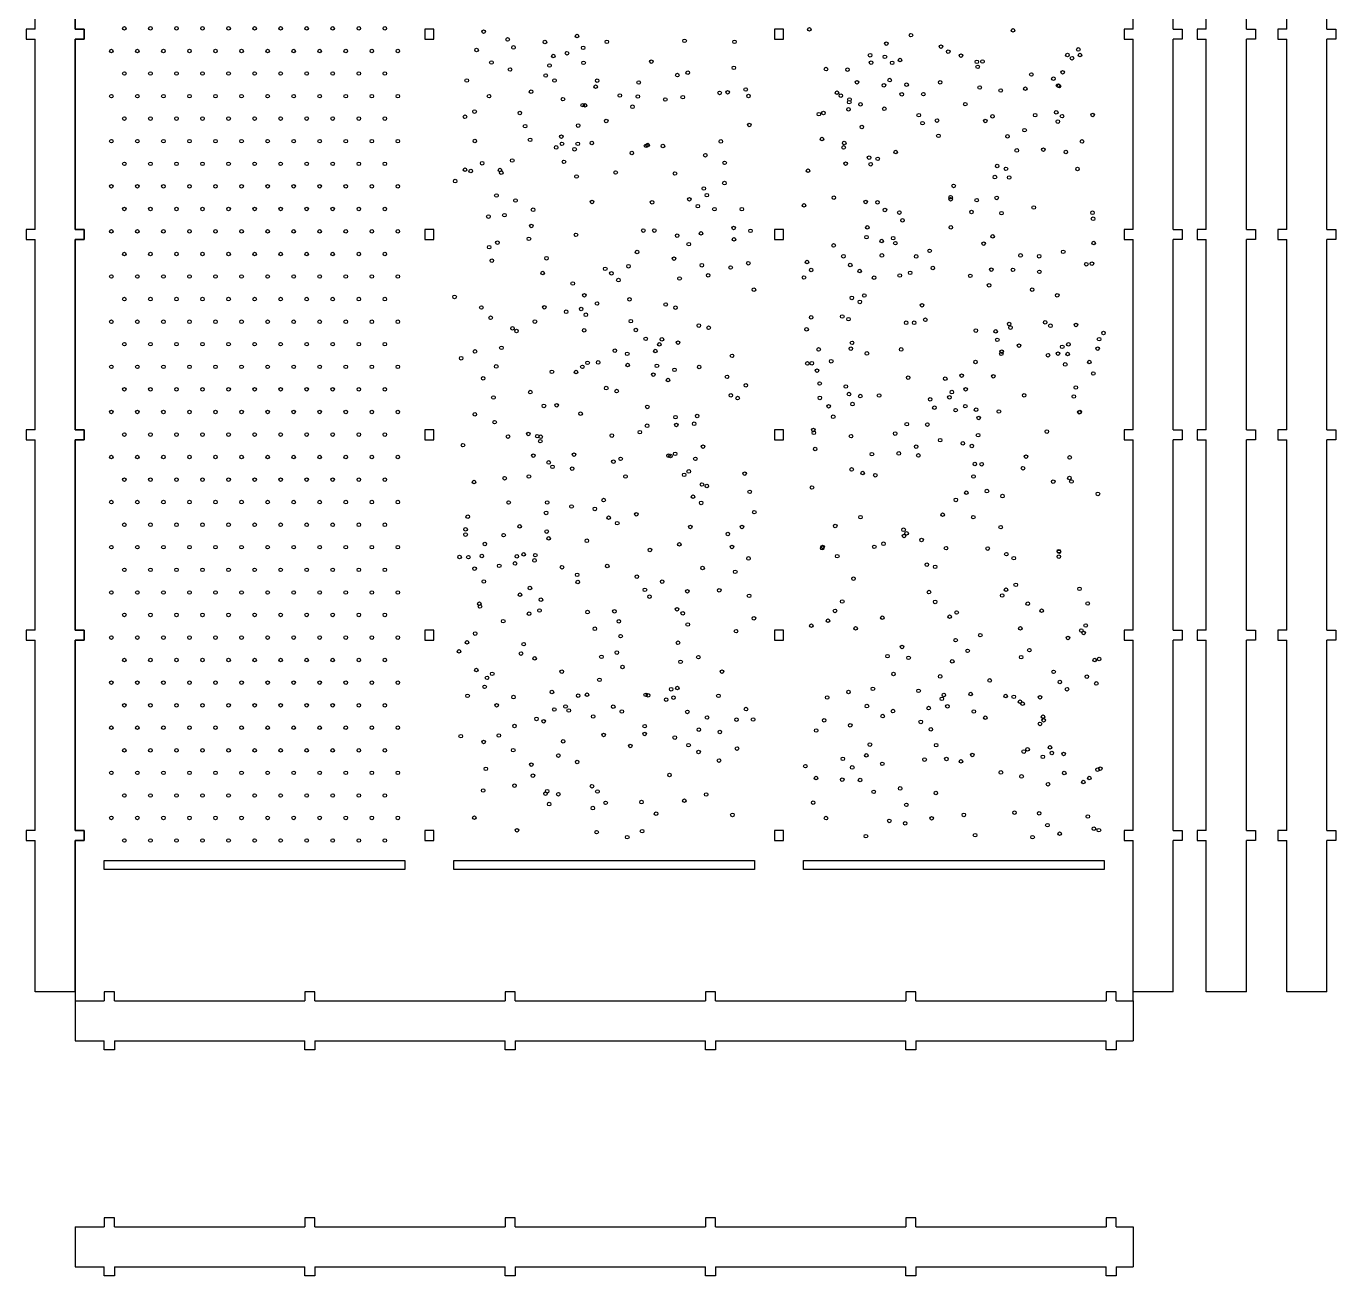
# Model space of a CAD drawing. Header units: millimetres. Extents: x -24 to 629, y -137 to 1068.
# Drawn here: x -24 to 629, y -137 to 486 of the extents above; entities that cross this region are included whole.
import ezdxf

# ---------------------------------------------------------------- set-up
doc = ezdxf.new("R2010")
doc.units = ezdxf.units.MM

msp = doc.modelspace()

# ---------------------------------------------------------------- linework, layer by layer
for p, q in [((0, 4.5), (-20, 4.5)), ((0, 0), (0, -20)), ((548, 4.5), (528, 4.5)), ((528, 0), (528, -20)), ((584.49, 4.5), (564.49, 4.5)), ((624.64, 4.5), (604.64, 4.5)), ((0, -112.71), (0, -132.71)), ((528, -112.71), (528, -132.71))]:
    msp.add_line(p, q)
for points in [[(-20, 485), (-20, 580)], [(0, 580), (0, 485)], [(0, 485), (0, 580)], [(528, 485), (528, 580)], [(528, 485), (528, 580)], [(548, 485), (548, 580)], [(564.49, 485), (564.49, 580)], [(584.49, 485), (584.49, 580)], [(604.64, 485), (604.64, 580)], [(624.64, 485), (624.64, 580)], [(-20, 485), (-24.5, 485), (-24.5, 480)], [(0, 480), (4.5, 480), (4.5, 485), (0, 485)], [(0, 485), (4.5, 485), (4.5, 480)], [(528, 485), (523.5, 485), (523.5, 480)], [(528, 485), (523.5, 485), (523.5, 480)], [(548, 485), (552.5, 485), (552.5, 480)], [(564.49, 485), (559.99, 485), (559.99, 480)], [(584.49, 485), (588.99, 485), (588.99, 480)], [(604.64, 485), (600.14, 485), (600.14, 480)], [(624.64, 485), (629.14, 485), (629.14, 480)], [(-24.5, 480), (-20, 480)], [(-20, 385), (-20, 480)], [(0, 480), (0, 385)], [(0, 385), (0, 480)], [(4.5, 480), (0, 480)], [(523.5, 480), (528, 480)], [(523.5, 480), (528, 480)], [(528, 385), (528, 480)], [(528, 385), (528, 480)], [(548, 385), (548, 480)], [(552.5, 480), (548, 480)], [(559.99, 480), (564.49, 480)], [(564.49, 385), (564.49, 480)], [(584.49, 385), (584.49, 480)], [(588.99, 480), (584.49, 480)], [(600.14, 480), (604.64, 480)], [(604.64, 385), (604.64, 480)], [(624.64, 385), (624.64, 480)], [(629.14, 480), (624.64, 480)], [(-20, 384.99), (-20, 385), (-24.5, 385), (-24.5, 380)], [(-24.5, 380), (-20, 380)], [(-20, 285), (-20, 380)], [(0, 380), (4.5, 380), (4.5, 385), (0, 385)], [(0, 384.99), (0, 385), (4.5, 385), (4.5, 380)], [(0, 380), (0, 285)], [(0, 285), (0, 380)], [(4.5, 380), (0, 380)], [(528, 384.99), (528, 385), (523.5, 385), (523.5, 380)], [(528, 384.99), (528, 385), (523.5, 385), (523.5, 380)], [(523.5, 380), (528, 380)], [(523.5, 380), (528, 380)], [(528, 285), (528, 380)], [(528, 285), (528, 380)], [(548, 384.99), (548, 385), (552.5, 385), (552.5, 380)], [(548, 285), (548, 380)], [(552.5, 380), (548, 380)], [(564.49, 384.99), (564.49, 385), (559.99, 385), (559.99, 380)], [(559.99, 380), (564.49, 380)], [(564.49, 285), (564.49, 380)], [(584.49, 384.99), (584.49, 385), (588.99, 385), (588.99, 380)], [(584.49, 285), (584.49, 380)], [(588.99, 380), (584.49, 380)], [(604.64, 384.99), (604.64, 385), (600.14, 385), (600.14, 380)], [(600.14, 380), (604.64, 380)], [(604.64, 285), (604.64, 380)], [(624.64, 384.99), (624.64, 385), (629.14, 385), (629.14, 380)], [(624.64, 285), (624.64, 380)], [(629.14, 380), (624.64, 380)], [(-20, 284.97), (-20, 285), (-24.5, 285), (-24.5, 280)], [(0, 280), (4.5, 280), (4.5, 285), (0, 285)], [(0, 284.97), (0, 285), (4.5, 285), (4.5, 280)], [(528, 284.97), (528, 285), (523.5, 285), (523.5, 280)], [(528, 284.97), (528, 285), (523.5, 285), (523.5, 280)], [(548, 284.97), (548, 285), (552.5, 285), (552.5, 280)], [(564.49, 284.97), (564.49, 285), (559.99, 285), (559.99, 280)], [(584.49, 284.97), (584.49, 285), (588.99, 285), (588.99, 280)], [(604.64, 284.97), (604.64, 285), (600.14, 285), (600.14, 280)], [(624.64, 284.97), (624.64, 285), (629.14, 285), (629.14, 280)], [(-24.5, 280), (-20, 280)], [(-20, 185), (-20, 280)], [(0, 280), (0, 185)], [(0, 185), (0, 280)], [(4.5, 280), (0, 280)], [(523.5, 280), (528, 280)], [(523.5, 280), (528, 280)], [(528, 185), (528, 280)], [(528, 185), (528, 280)], [(548, 185), (548, 280)], [(552.5, 280), (548, 280)], [(559.99, 280), (564.49, 280)], [(564.49, 185), (564.49, 280)], [(584.49, 185), (584.49, 280)], [(588.99, 280), (584.49, 280)], [(600.14, 280), (604.64, 280)], [(604.64, 185), (604.64, 280)], [(624.64, 185), (624.64, 280)], [(629.14, 280), (624.64, 280)], [(-20, 185), (-24.5, 185), (-24.5, 180)], [(0, 185), (4.5, 185), (4.5, 180)], [(0.03, 180), (4.5, 180), (4.5, 185), (0.03, 185)], [(528, 185), (523.5, 185), (523.5, 180)], [(528, 185), (523.5, 185), (523.5, 180)], [(548, 185), (552.5, 185), (552.5, 180)], [(564.49, 185), (559.99, 185), (559.99, 180)], [(584.49, 185), (588.99, 185), (588.99, 180)], [(604.64, 185), (600.14, 185), (600.14, 180)], [(624.64, 185), (629.14, 185), (629.14, 180)], [(-24.5, 180), (-20, 180), (-20, 180.06)], [(-20, 85), (-20, 180)], [(4.5, 180), (0, 180), (0, 180.06)], [(0, 180), (0.03, 180)], [(0, 180), (0, 85)], [(0, 85), (0, 180)], [(523.5, 180), (528, 180), (528, 180.06)], [(523.5, 180), (528, 180), (528, 180.06)], [(528, 85), (528, 180)], [(528, 85), (528, 180)], [(552.5, 180), (548, 180), (548, 180.06)], [(548, 85), (548, 180)], [(559.99, 180), (564.49, 180), (564.49, 180.06)], [(564.49, 85), (564.49, 180)], [(588.99, 180), (584.49, 180), (584.49, 180.06)], [(584.49, 85), (584.49, 180)], [(600.14, 180), (604.64, 180), (604.64, 180.06)], [(604.64, 85), (604.64, 180)], [(629.14, 180), (624.64, 180), (624.64, 180.06)], [(624.64, 85), (624.64, 180)], [(-20, 85), (-24.5, 85), (-24.5, 80)], [(0, 80), (4.5, 80), (4.5, 85), (0, 85)], [(0, 85), (4.5, 85), (4.5, 80)], [(528, 85), (523.5, 85), (523.5, 80)], [(528, 85), (523.5, 85), (523.5, 80)], [(548, 85), (552.5, 85), (552.5, 80)], [(564.49, 85), (559.99, 85), (559.99, 80)], [(584.49, 85), (588.99, 85), (588.99, 80)], [(604.64, 85), (600.14, 85), (600.14, 80)], [(624.64, 85), (629.14, 85), (629.14, 80)], [(-24.5, 80), (-20, 80)], [(-20, 4.5), (-20, 80)], [(0, 80), (0, 0)], [(0, 4.5), (0, 80)], [(4.5, 80), (0, 80)], [(519.5, 0), (528, 0), (528, 80)], [(523.5, 80), (528, 80)], [(523.5, 80), (528, 80)], [(528, 4.5), (528, 80)], [(548, 4.5), (548, 80)], [(552.5, 80), (548, 80)], [(559.99, 80), (564.49, 80)], [(564.49, 4.5), (564.49, 80)], [(588.99, 80), (584.49, 80)], [(584.49, 4.5), (584.49, 80)], [(600.14, 80), (604.64, 80)], [(604.64, 4.5), (604.64, 80)], [(624.64, 4.5), (624.64, 80)], [(629.14, 80), (624.64, 80)], [(0, 0), (14.5, 0)], [(0, 0), (14.5, 0)], [(19.5, 0), (19.5, 4.5), (14.5, 4.5), (14.5, 0)], [(19.5, 0), (19.5, 4.5), (14.5, 4.5), (14.5, 0)], [(19.5, 0), (114.5, 0)], [(19.5, 0), (114.5, 0)], [(119.5, 0), (119.5, 4.5), (114.5, 4.5), (114.5, 0)], [(119.5, 0), (119.5, 4.5), (114.5, 4.5), (114.5, 0)], [(119.5, 0), (214.5, 0)], [(119.5, 0), (214.5, 0)], [(219.5, 0), (219.5, 4.5), (214.5, 4.5), (214.5, 0)], [(219.5, 0), (219.5, 4.5), (214.5, 4.5), (214.5, 0)], [(214.5, 0), (214.54, 0)], [(214.5, 0), (214.54, 0)], [(219.5, 0), (314.5, 0)], [(219.5, 0), (314.5, 0)], [(319.5, 0), (319.5, 4.5), (314.5, 4.5), (314.5, 0)], [(319.5, 0), (319.5, 4.5), (314.5, 4.5), (314.5, 0)], [(319.5, 0), (414.5, 0)], [(319.5, 0), (414.5, 0)], [(419.5, 0), (419.5, 4.5), (414.5, 4.5), (414.5, 0)], [(419.5, 0), (419.5, 4.5), (414.5, 4.5), (414.5, 0)], [(419.5, 0), (514.5, 0)], [(419.5, 0), (514.5, 0)], [(519.5, 0), (519.5, 4.5), (514.5, 4.5), (514.5, 0)], [(519.5, 0), (519.5, 4.5), (514.5, 4.5), (514.5, 0)], [(519.5, 0), (528, 0)], [(0, -20), (14.5, -20)], [(19.5, -20), (19.5, -24.5), (14.5, -24.5), (14.5, -20)], [(19.5, -20), (114.5, -20)], [(119.5, -20), (119.5, -24.5), (114.5, -24.5), (114.5, -20)], [(119.5, -20), (214.5, -20)], [(214.5, -20), (214.54, -20)], [(219.5, -20), (219.5, -24.5), (214.5, -24.5), (214.5, -20)], [(219.5, -20), (314.5, -20)], [(319.5, -20), (319.5, -24.5), (314.5, -24.5), (314.5, -20)], [(319.5, -20), (414.5, -20)], [(419.5, -20), (419.5, -24.5), (414.5, -24.5), (414.5, -20)], [(419.5, -20), (514.5, -20)], [(519.5, -20), (519.5, -24.5), (514.5, -24.5), (514.5, -20)], [(519.5, -20), (528, -20)], [(19.5, -112.71), (19.5, -108.21), (14.5, -108.21), (14.5, -112.71)], [(119.5, -112.71), (119.5, -108.21), (114.5, -108.21), (114.5, -112.71)], [(219.5, -112.71), (219.5, -108.21), (214.5, -108.21), (214.5, -112.71)], [(319.5, -112.71), (319.5, -108.21), (314.5, -108.21), (314.5, -112.71)], [(419.5, -112.71), (419.5, -108.21), (414.5, -108.21), (414.5, -112.71)], [(519.5, -112.71), (519.5, -108.21), (514.5, -108.21), (514.5, -112.71)], [(0, -112.71), (14.5, -112.71)], [(19.5, -112.71), (114.5, -112.71)], [(119.5, -112.71), (214.5, -112.71)], [(214.5, -112.71), (214.54, -112.71)], [(219.5, -112.71), (314.5, -112.71)], [(319.5, -112.71), (414.5, -112.71)], [(419.5, -112.71), (514.5, -112.71)], [(519.5, -112.71), (528, -112.71)], [(0, -132.71), (14.5, -132.71)], [(19.5, -132.71), (19.5, -137.21), (14.5, -137.21), (14.5, -132.71)], [(19.5, -132.71), (114.5, -132.71)], [(119.5, -132.71), (119.5, -137.21), (114.5, -137.21), (114.5, -132.71)], [(119.5, -132.71), (214.5, -132.71)], [(214.5, -132.71), (214.54, -132.71)], [(219.5, -132.71), (219.5, -137.21), (214.5, -137.21), (214.5, -132.71)], [(219.5, -132.71), (314.5, -132.71)], [(319.5, -132.71), (319.5, -137.21), (314.5, -137.21), (314.5, -132.71)], [(319.5, -132.71), (414.5, -132.71)], [(419.5, -132.71), (419.5, -137.21), (414.5, -137.21), (414.5, -132.71)], [(419.5, -132.71), (514.5, -132.71)], [(519.5, -132.71), (519.5, -137.21), (514.5, -137.21), (514.5, -132.71)], [(519.5, -132.71), (528, -132.71)]]:
    msp.add_lwpolyline(points)
for points in [[(174.5, 480), (179, 480), (179, 485), (174.5, 485)], [(349, 480), (353.5, 480), (353.5, 485), (349, 485)], [(174.5, 380), (179, 380), (179, 385), (174.5, 385)], [(349, 380), (353.5, 380), (353.5, 385), (349, 385)], [(174.5, 280), (179, 280), (179, 285), (174.5, 285)], [(349, 280), (353.5, 280), (353.5, 285), (349, 285)], [(174.5, 180), (179, 180), (179, 185), (174.5, 185)], [(349, 180), (353.5, 180), (353.5, 185), (349, 185)], [(174.5, 80), (179, 80), (179, 85), (174.5, 85)], [(349, 80), (353.5, 80), (353.5, 85), (349, 85)], [(14.5, 70), (164.5, 70), (164.5, 65.5), (14.5, 65.5)], [(189, 70), (339, 70), (339, 65.5), (189, 65.5)], [(363.5, 70), (513.5, 70), (513.5, 65.5), (363.5, 65.5)]]:
    msp.add_lwpolyline(points, close=True)
for centre in [(24.5, 485.3), (37.5, 485.3), (50.5, 485.3), (63.5, 485.3), (76.5, 485.3), (89.5, 485.3), (102.5, 485.3), (115.5, 485.3), (128.5, 485.3), (141.5, 485.3), (154.5, 485.3), (203.8, 483.7), (366.4, 484.8), (468, 484.3), (215.8, 479.8), (234.4, 478.5), (250.4, 481.5), (265.3, 478.6), (304.1, 479.1), (329, 478.6), (404.8, 477.7), (417.1, 481.9), (18, 474), (31, 474), (44, 474), (57, 474), (70, 474), (83, 474), (96, 474), (109, 474), (122, 474), (135, 474), (148, 474), (161, 474), (200.3, 474.5), (218.7, 475.8), (238.6, 471.5), (245.4, 472.9), (253.5, 475.6), (396.7, 471.9), (404.1, 471.1), (432.1, 476.2), (435.7, 473.7), (442.1, 471.7), (495.2, 472), (497.5, 470.4), (500.6, 474.8), (501.5, 472), (207.7, 468.3), (217, 464.8), (236.7, 466.8), (253.7, 468.1), (287.5, 468.7), (305.7, 463.2), (328.7, 465.6), (374.7, 465), (385.4, 464.7), (397.2, 468.2), (407.7, 468.1), (411.6, 469.5), (450, 468.6), (450.4, 466.1), (452.8, 468.8), (492.8, 463.4), (24.5, 462.8), (37.5, 462.8), (50.5, 462.8), (63.5, 462.8), (76.5, 462.8), (89.5, 462.8), (102.5, 462.8), (115.5, 462.8), (128.5, 462.8), (141.5, 462.8), (154.5, 462.8), (195.4, 459.3), (234.8, 461.8), (239.2, 459.3), (260.5, 459.2), (281.2, 458.3), (300.5, 462), (390.2, 458.4), (403.6, 456.9), (406.5, 459.5), (414.9, 457.2), (431.7, 458.4), (477.2, 462.3), (488.2, 460.2), (490.5, 456.8), (18, 451.5), (31, 451.5), (44, 451.5), (57, 451.5), (70, 451.5), (83, 451.5), (96, 451.5), (109, 451.5), (122, 451.5), (135, 451.5), (148, 451.5), (161, 451.5), (206.5, 451.5), (227.5, 453.7), (259.7, 456.2), (271.8, 451.8), (280.8, 451.3), (303.2, 451), (321.6, 453.1), (325.6, 453.4), (334.6, 454.8), (336, 451.6), (380.2, 453.2), (382.1, 451.7), (412.5, 452.4), (423.3, 452.5), (451.4, 455.8), (461.9, 454.3), (474.2, 455.2), (491, 456.5), (199.3, 443.8), (243.4, 450), (253.3, 447), (254.4, 446.9), (278.1, 446.2), (294.5, 449.8), (385.9, 444.9), (386.3, 448.5), (386.4, 449.8), (391.9, 447.4), (403.8, 445.2), (444.2, 447.5), (24.5, 440.3), (37.5, 440.3), (50.5, 440.3), (63.5, 440.3), (76.5, 440.3), (89.5, 440.3), (102.5, 440.3), (115.5, 440.3), (128.5, 440.3), (141.5, 440.3), (154.5, 440.3), (194.5, 441.2), (221.9, 443.1), (265, 439.1), (336.4, 437.1), (371.1, 442.5), (373.4, 443.1), (421, 442), (422.9, 438), (430.1, 439.3), (454.2, 439.1), (457.8, 441.4), (479.1, 442), (489.6, 443.4), (490.4, 438.8), (492.5, 441.5), (507.8, 442.1), (224.5, 436.5), (242.6, 431.3), (251, 436.8), (392.6, 436.1), (430.8, 431.7), (465.3, 431.4), (473.8, 434.5), (18, 429), (31, 429), (44, 429), (57, 429), (70, 429), (83, 429), (96, 429), (109, 429), (122, 429), (135, 429), (148, 429), (161, 429), (199.4, 429.1), (227, 429.7), (240, 425.9), (242.9, 427.7), (249.2, 425), (250.8, 427.7), (257.8, 428.1), (284.9, 426.7), (285.7, 427.1), (293.3, 426.6), (322.2, 428.9), (372.7, 430.1), (383.5, 425.9), (383.8, 428.1), (469.9, 424.4), (483.2, 424.8), (502.5, 428.9), (24.5, 417.7), (37.5, 417.7), (50.5, 417.7), (63.5, 417.7), (76.5, 417.7), (89.5, 417.7), (102.5, 417.7), (115.5, 417.7), (128.5, 417.7), (141.5, 417.7), (154.5, 417.7), (203.1, 418), (218.1, 419.4), (243.9, 418.7), (277.8, 423.1), (314.5, 422), (324.1, 418.2), (384.5, 417.8), (396.2, 420.8), (397, 417.5), (400.5, 420.2), (409.5, 423.6), (494.4, 423.6), (194.5, 414.8), (197.4, 414.1), (212, 414.6), (212.6, 413.3), (250.2, 411.4), (269.7, 413.4), (299.3, 412.9), (365.7, 414.3), (459, 411.1), (460.1, 416.6), (464.5, 415.2), (500.2, 415.1), (18, 406.5), (31, 406.5), (44, 406.5), (57, 406.5), (70, 406.5), (83, 406.5), (96, 406.5), (109, 406.5), (122, 406.5), (135, 406.5), (148, 406.5), (161, 406.5), (189.6, 409.1), (313.7, 405.4), (324, 408.1), (438.4, 406.7), (466.1, 410.9), (210.2, 401.9), (219.7, 399.4), (257.9, 398.7), (287.9, 398.5), (306.5, 400), (315.2, 402.1), (378.6, 400.8), (394.5, 398.7), (400.4, 398.5), (436.9, 401.1), (436.9, 400), (449.9, 399.6), (459.9, 400.7), (24.5, 395.2), (37.5, 395.2), (50.5, 395.2), (63.5, 395.2), (76.5, 395.2), (89.5, 395.2), (102.5, 395.2), (115.5, 395.2), (128.5, 395.2), (141.5, 395.2), (154.5, 395.2), (206.2, 391.4), (214.2, 392.1), (228.5, 394.8), (310.7, 396.6), (319, 395.1), (332.7, 395.1), (363.7, 397), (404.1, 394.7), (411.3, 393.4), (447.3, 393.7), (462.3, 393.1), (478.4, 395.9), (507.7, 393.3), (227.6, 386.7), (328.6, 385.7), (395.3, 386), (412.9, 389.5), (437, 386), (508, 390.3), (18, 384), (31, 384), (44, 384), (57, 384), (70, 384), (83, 384), (96, 384), (109, 384), (122, 384), (135, 384), (148, 384), (161, 384), (210.7, 378.4), (226.4, 380.3), (249.9, 382.3), (283.5, 384.4), (289, 384.4), (300.4, 381.9), (312.3, 383), (328.8, 380), (337, 384.3), (394.9, 381.1), (402.5, 379.2), (408.2, 380.6), (457.9, 381.5), (24.5, 372.7), (37.5, 372.7), (50.5, 372.7), (63.5, 372.7), (76.5, 372.7), (89.5, 372.7), (102.5, 372.7), (115.5, 372.7), (128.5, 372.7), (141.5, 372.7), (154.5, 372.7), (206.6, 376.1), (280.4, 373.7), (306.2, 377.6), (378.5, 377), (402.6, 372), (409.3, 378.1), (426.4, 374.3), (453.4, 377.9), (471.8, 372), (493.1, 373.8), (508.3, 378.2), (207.9, 369.4), (235.2, 370.6), (264.5, 365.3), (276.1, 366.6), (298.8, 370.4), (312.7, 367.1), (327.1, 366), (335.9, 368.1), (365.2, 368.7), (383.4, 371.6), (386.8, 367.2), (419.7, 371.5), (428, 365.7), (481.1, 371.6), (504.6, 367.6), (507.4, 367.9), (18, 361.5), (31, 361.5), (44, 361.5), (57, 361.5), (70, 361.5), (83, 361.5), (96, 361.5), (109, 361.5), (122, 361.5), (135, 361.5), (148, 361.5), (161, 361.5), (233.3, 363.2), (267.6, 363.1), (271.1, 359.7), (301.6, 360.5), (315.9, 362.1), (363.7, 361), (367.3, 364.7), (391.5, 364.2), (398.7, 360.9), (411.5, 362), (416.7, 363.3), (446.7, 361.8), (457.2, 364.9), (468, 364.8), (481.2, 363.8), (248.3, 358), (254.1, 352.1), (338.7, 354.9), (456.1, 357.1), (477.6, 354.9), (490.1, 352.1), (24.5, 350.2), (37.5, 350.2), (50.5, 350.2), (63.5, 350.2), (76.5, 350.2), (89.5, 350.2), (102.5, 350.2), (115.5, 350.2), (128.5, 350.2), (141.5, 350.2), (154.5, 350.2), (189.3, 351.3), (202.7, 346), (234.1, 346.1), (260.4, 348), (276.6, 350.1), (294.7, 347.5), (299.6, 345.9), (387.6, 350.8), (391.6, 348.8), (393.8, 352), (422.6, 347.1), (207.3, 340.9), (245, 343.9), (252.5, 345.3), (254.8, 342.4), (277.3, 339.2), (367.3, 341.1), (382.8, 341.5), (385.9, 340.2), (424.3, 339.9), (18, 338.9), (31, 338.9), (44, 338.9), (57, 338.9), (70, 338.9), (83, 338.9), (96, 338.9), (109, 338.9), (122, 338.9), (135, 338.9), (148, 338.9), (161, 338.9), (218.2, 335.6), (220.2, 334.3), (229.4, 339), (254, 334.6), (279.8, 334.8), (311.2, 337), (316.1, 335.9), (365, 335.1), (414.7, 338.4), (418.7, 338.4), (449.5, 334.5), (459.4, 334.1), (466.1, 337.8), (466.8, 336), (484.1, 338.6), (486.7, 336.9), (499.5, 337.3), (513.2, 333.3), (24.5, 327.7), (37.5, 327.7), (50.5, 327.7), (63.5, 327.7), (76.5, 327.7), (89.5, 327.7), (102.5, 327.7), (115.5, 327.7), (128.5, 327.7), (141.5, 327.7), (154.5, 327.7), (284.7, 330.4), (291.5, 327.6), (292.8, 330.1), (300.8, 328.5), (387.7, 328.4), (460.2, 329.9), (471, 327), (492.6, 326.4), (495.7, 327.6), (511, 330.2), (192.6, 320.7), (199.5, 324.1), (212.7, 325.9), (269.3, 324.5), (275.5, 322.9), (289.5, 324.3), (327.8, 321.9), (371, 325.1), (387.1, 325.5), (395.1, 323.1), (412.2, 325.1), (462.2, 322.9), (462.4, 324), (485.5, 322.2), (490.5, 323), (495.3, 322.8), (510.3, 325.5), (18, 316.4), (31, 316.4), (44, 316.4), (57, 316.4), (70, 316.4), (83, 316.4), (96, 316.4), (109, 316.4), (122, 316.4), (135, 316.4), (148, 316.4), (161, 316.4), (210.1, 316.6), (237.9, 313.9), (249.9, 313.8), (253.1, 316.4), (255.7, 318.4), (261, 318.6), (275.7, 317.3), (290.3, 316.9), (299.1, 314.9), (311.4, 316.3), (365.4, 318.1), (367.6, 318.2), (370.2, 314.5), (377.3, 319.2), (449.3, 318.8), (494.1, 317.6), (506.1, 318.8), (508.1, 313.1), (203.6, 310.7), (288.5, 312.5), (295.8, 309.8), (325.3, 311.4), (334.7, 307.2), (371.5, 308.1), (384.6, 306.6), (415.7, 311), (434.2, 310.5), (442.4, 312), (458.2, 311.7), (24.5, 305.2), (37.5, 305.2), (50.5, 305.2), (63.5, 305.2), (76.5, 305.2), (89.5, 305.2), (102.5, 305.2), (115.5, 305.2), (128.5, 305.2), (141.5, 305.2), (154.5, 305.2), (208.7, 301.1), (227.1, 303.8), (265, 305.8), (270.2, 304.3), (327.2, 302.2), (330.6, 300.8), (371.6, 300.9), (386.2, 302.8), (391.8, 301.8), (401.2, 302.1), (426.7, 300.2), (436.3, 301.2), (437.5, 303.8), (444.4, 305.2), (473.6, 302.2), (498.4, 301.6), (499.4, 306.1), (18, 293.9), (31, 293.9), (44, 293.9), (57, 293.9), (70, 293.9), (83, 293.9), (96, 293.9), (109, 293.9), (122, 293.9), (135, 293.9), (148, 293.9), (161, 293.9), (233.9, 296.9), (240.3, 297.2), (285.5, 296.4), (376, 296.7), (387.9, 297.8), (428.8, 296), (439.4, 294.8), (444.2, 296.8), (449.6, 295), (461, 294.1), (501.1, 293.7), (501.4, 293.9), (199.4, 292.7), (209.3, 288.8), (252.2, 293), (285.4, 287), (299.6, 291.3), (300, 287.4), (308.9, 288), (310.4, 291.9), (378.3, 291.5), (415, 287.8), (425.3, 287.6), (450.9, 290.9), (24.5, 282.6), (37.5, 282.6), (50.5, 282.6), (63.5, 282.6), (76.5, 282.6), (89.5, 282.6), (102.5, 282.6), (115.5, 282.6), (128.5, 282.6), (141.5, 282.6), (154.5, 282.6), (216, 281.6), (226.1, 282.9), (230.6, 281.8), (232.3, 281.5), (267.8, 282.1), (281.8, 283.8), (368.4, 284.9), (368.6, 283.5), (387.2, 281.8), (409.2, 283.1), (450.6, 282.3), (484.9, 284.1), (193.5, 277.3), (232.1, 279.3), (313.3, 276.6), (369.3, 275.4), (419.7, 276.6), (431.7, 279.8), (443, 278.2), (447.5, 276.9), (18, 271.4), (31, 271.4), (44, 271.4), (57, 271.4), (70, 271.4), (83, 271.4), (96, 271.4), (109, 271.4), (122, 271.4), (135, 271.4), (148, 271.4), (161, 271.4), (228.6, 272.1), (236.3, 268.7), (248.9, 272.6), (268.6, 269.1), (272.2, 270.5), (296.1, 272.1), (297.1, 271.9), (299.4, 273), (309.5, 270.5), (397.6, 272.8), (411, 273.2), (420.8, 272.2), (449, 267.9), (452.4, 267.8), (474.5, 271.6), (496.3, 271.2), (214.3, 260.8), (226.4, 261.7), (238.2, 266.5), (248, 265.6), (274.6, 261.7), (303.9, 262.5), (306.2, 264.2), (334.1, 263.1), (387.5, 265.2), (393, 263.4), (399.3, 262.3), (448.3, 261.7), (473, 265.8), (496.2, 260.9), (24.5, 260.1), (37.5, 260.1), (50.5, 260.1), (63.5, 260.1), (76.5, 260.1), (89.5, 260.1), (102.5, 260.1), (115.5, 260.1), (128.5, 260.1), (141.5, 260.1), (154.5, 260.1), (199, 258.9), (312.8, 257.7), (315.2, 256.9), (367.7, 256.2), (455, 254.4), (488.1, 259.1), (497.2, 259.2), (18, 248.9), (31, 248.9), (44, 248.9), (57, 248.9), (70, 248.9), (83, 248.9), (96, 248.9), (109, 248.9), (122, 248.9), (135, 248.9), (148, 248.9), (161, 248.9), (216.3, 248.7), (235.5, 248.7), (263.7, 249.9), (308.3, 251.6), (312.4, 248.5), (336.6, 254), (439.5, 250), (444.7, 253.6), (462.8, 251.9), (510.4, 253), (195.9, 241.6), (235, 243.5), (247.7, 246.7), (259.3, 245.5), (266.2, 241.1), (280, 242.8), (338.9, 243.9), (391.9, 241.4), (432.9, 242.6), (448.2, 241.4), (24.5, 237.6), (37.5, 237.6), (50.5, 237.6), (63.5, 237.6), (76.5, 237.6), (89.5, 237.6), (102.5, 237.6), (115.5, 237.6), (128.5, 237.6), (141.5, 237.6), (154.5, 237.6), (194.8, 235.3), (221.8, 236.8), (270.5, 238.4), (307, 236.5), (332.8, 236.5), (379.3, 237), (413.4, 235.1), (461.9, 236.4), (194.8, 232.7), (204.4, 228), (213.8, 232.4), (235.3, 234.2), (236.3, 230.8), (255.3, 229.6), (325.7, 233), (403.4, 228.1), (413.6, 232), (414.9, 233.3), (422.4, 230), (18, 226.4), (31, 226.4), (44, 226.4), (57, 226.4), (70, 226.4), (83, 226.4), (96, 226.4), (109, 226.4), (122, 226.4), (135, 226.4), (148, 226.4), (161, 226.4), (191.8, 221.5), (196.2, 221.4), (202.9, 222), (220.4, 221.8), (223.8, 222.8), (229.6, 222.4), (286.8, 225), (301.5, 227.8), (327.8, 226.5), (372.8, 225.9), (373, 226.5), (380.3, 221.9), (398.8, 226.6), (434.6, 225.9), (455.4, 225.7), (464.7, 222.9), (490.9, 224.4), (490.9, 221.7), (491, 224.1), (24.5, 215.1), (37.5, 215.1), (50.5, 215.1), (63.5, 215.1), (76.5, 215.1), (89.5, 215.1), (102.5, 215.1), (115.5, 215.1), (128.5, 215.1), (141.5, 215.1), (154.5, 215.1), (199.3, 215.7), (211.6, 217.1), (219.5, 218.3), (229.2, 219.8), (242.9, 216.4), (265.5, 217), (313.1, 216), (336, 220.8), (425, 217.7), (429.2, 216.6), (468.4, 220.9), (203.9, 209.3), (250.5, 212.6), (250.8, 209), (280.3, 211.7), (292.9, 209.2), (329.4, 214.1), (388.4, 210.7), (18, 203.8), (31, 203.8), (44, 203.8), (57, 203.8), (70, 203.8), (83, 203.8), (96, 203.8), (109, 203.8), (122, 203.8), (135, 203.8), (148, 203.8), (161, 203.8), (222, 202.7), (226.9, 206), (284.3, 205.1), (305.5, 204.4), (321.4, 204.9), (336.3, 202.1), (426.1, 204), (462.6, 202.3), (464.5, 205.2), (469.4, 207.6), (501.2, 205.6), (201.7, 198.2), (202, 196.8), (232.4, 200.2), (286.6, 201.7), (300.3, 195.4), (382.8, 199.3), (429.2, 199.1), (475.4, 198.2), (505.3, 198.3), (24.5, 192.6), (37.5, 192.6), (50.5, 192.6), (63.5, 192.6), (76.5, 192.6), (89.5, 192.6), (102.5, 192.6), (115.5, 192.6), (128.5, 192.6), (141.5, 192.6), (154.5, 192.6), (213.6, 189.5), (226.5, 193.2), (231.7, 194.8), (255.7, 194), (269.1, 194.4), (271.3, 189.4), (303.2, 193.4), (338.7, 190.9), (375.7, 189.7), (379.2, 194.6), (402.8, 191.2), (436.4, 191.7), (439.9, 193.8), (482.3, 194.7), (199.6, 183.3), (259.3, 185.7), (305.7, 187.8), (329.8, 184.5), (367.4, 187.2), (389.5, 185.9), (451.7, 182.5), (471.7, 185.9), (502.1, 184.8), (503.3, 183.6), (504.3, 187.3), (18, 181.3), (31, 181.3), (44, 181.3), (57, 181.3), (70, 181.3), (83, 181.3), (96, 181.3), (109, 181.3), (122, 181.3), (135, 181.3), (148, 181.3), (161, 181.3), (195.5, 178.9), (223.8, 178), (272.2, 182), (300.8, 178.7), (412.6, 176.6), (439.4, 180), (495.5, 181.1), (24.5, 170.1), (37.5, 170.1), (50.5, 170.1), (63.5, 170.1), (76.5, 170.1), (89.5, 170.1), (102.5, 170.1), (115.5, 170.1), (128.5, 170.1), (141.5, 170.1), (154.5, 170.1), (191.5, 174.4), (222.5, 173.3), (229.3, 170.9), (262.6, 171.7), (270.3, 173.8), (302.1, 169.2), (311, 171.5), (405.4, 172), (415.9, 171.2), (437.7, 169.4), (445.4, 174.7), (472.1, 171.5), (476.2, 175), (508.8, 170.1), (511, 170.6), (200.2, 165.1), (208.1, 163.2), (242.8, 164.3), (273.1, 166.6), (322.8, 164.3), (408.4, 163.1), (488.3, 164.2), (18, 158.8), (31, 158.8), (44, 158.8), (57, 158.8), (70, 158.8), (83, 158.8), (96, 158.8), (109, 158.8), (122, 158.8), (135, 158.8), (148, 158.8), (161, 158.8), (204.3, 156.7), (205.5, 161.2), (261.6, 160.2), (300.5, 156.1), (431.7, 161.9), (456.4, 159.9), (491.4, 159.1), (504.9, 161.8), (509.6, 158.4), (195.8, 152.2), (218.7, 151.6), (237.9, 154.1), (251, 152.3), (255.4, 152.8), (284.7, 152.7), (285.9, 152.5), (294.9, 150.3), (297.4, 155.5), (298.6, 151.3), (321, 152.2), (375.3, 151.4), (385.9, 154.1), (398.1, 155.7), (420.9, 154.7), (432.5, 150.7), (433.5, 152.6), (446.9, 153.1), (464.4, 152.1), (468.4, 151.7), (481.5, 151.5), (495, 155.5), (24.5, 147.5), (37.5, 147.5), (50.5, 147.5), (63.5, 147.5), (76.5, 147.5), (89.5, 147.5), (102.5, 147.5), (115.5, 147.5), (128.5, 147.5), (141.5, 147.5), (154.5, 147.5), (210.3, 147.5), (239.1, 145.4), (244.7, 146.9), (246.3, 144.9), (268.5, 146.8), (272.8, 144.4), (305.5, 144.2), (334.8, 145.6), (395.1, 147.1), (408.1, 144.6), (425.9, 146.1), (435.3, 147), (448.5, 144.4), (471.5, 149.3), (472.8, 148.3), (219.2, 137.2), (230.2, 140.7), (233.8, 139.5), (258.5, 141.9), (284.2, 137.1), (315.3, 141.4), (330, 140.3), (338.3, 140.4), (373.8, 140), (386.8, 137.5), (403, 142.1), (422, 139.2), (454.2, 141.3), (481.5, 138.2), (483, 141.8), (483.3, 140), (18, 136.3), (31, 136.3), (44, 136.3), (57, 136.3), (70, 136.3), (83, 136.3), (96, 136.3), (109, 136.3), (122, 136.3), (135, 136.3), (148, 136.3), (161, 136.3), (192.4, 132.1), (211.4, 132.4), (263.7, 132.7), (284.2, 133.2), (299.2, 131.4), (311.2, 135.3), (321.7, 134.2), (369.8, 134.9), (427, 135.5), (24.5, 125), (37.5, 125), (50.5, 125), (63.5, 125), (76.5, 125), (89.5, 125), (102.5, 125), (115.5, 125), (128.5, 125), (141.5, 125), (154.5, 125), (203.8, 129.2), (218.6, 125.1), (243.5, 129.5), (277, 127.2), (306.1, 127.6), (311.1, 124.2), (330.3, 125.9), (396.6, 127.9), (429.7, 127.6), (473.4, 124.4), (475.3, 125.5), (486.5, 126.5), (487.4, 123.7), (227.6, 117.9), (241.1, 122.4), (250.5, 119.2), (321.3, 119.9), (364.4, 117.1), (383.1, 120.8), (394.8, 122.5), (402.8, 118.3), (423.9, 120.4), (434.8, 120.7), (442.1, 119.5), (447.7, 122.7), (482.9, 121.8), (493.3, 123.2), (18, 113.8), (31, 113.8), (44, 113.8), (57, 113.8), (70, 113.8), (83, 113.8), (96, 113.8), (109, 113.8), (122, 113.8), (135, 113.8), (148, 113.8), (161, 113.8), (204.9, 115.8), (228.4, 112.4), (296.6, 112.7), (369.7, 111.2), (382.8, 110.4), (387.8, 116.5), (462, 114), (472.3, 112), (493.6, 113.7), (506.1, 111.2), (510.2, 115.4), (511.6, 115.9), (203.6, 105), (219.2, 107.4), (235.5, 104.6), (257.9, 107.1), (260.6, 104.5), (391.7, 110.2), (398.5, 104.3), (411.7, 106), (429.5, 103.7), (485.5, 108.1), (503.1, 109.2), (24.5, 102.5), (37.5, 102.5), (50.5, 102.5), (63.5, 102.5), (76.5, 102.5), (89.5, 102.5), (102.5, 102.5), (115.5, 102.5), (128.5, 102.5), (141.5, 102.5), (154.5, 102.5), (234.7, 103.4), (236.5, 98.2), (241.1, 103.1), (264.7, 98.8), (282.6, 99.2), (304, 99.9), (314.9, 103), (368.3, 98.9), (414.8, 97.8), (18, 91.3), (31, 91.3), (44, 91.3), (57, 91.3), (70, 91.3), (83, 91.3), (96, 91.3), (109, 91.3), (122, 91.3), (135, 91.3), (148, 91.3), (161, 91.3), (199.2, 91.4), (258.3, 96.2), (289.9, 93.4), (328, 92.8), (374.7, 91.2), (427.4, 91.1), (443.5, 92.8), (468.8, 93.9), (481.1, 93.6), (505.4, 92), (220.5, 85.1), (260.2, 84.2), (282.9, 84.7), (406.3, 89.8), (414.2, 88.6), (485.2, 87.7), (508.4, 85.9), (510.9, 85.2), (24.5, 80), (37.5, 80), (50.5, 80), (63.5, 80), (76.5, 80), (89.5, 80), (102.5, 80), (115.5, 80), (128.5, 80), (141.5, 80), (154.5, 80), (275.5, 81.7), (394.6, 82.2), (449.1, 82.7), (477.8, 81.7), (491.3, 83.4)]:
    msp.add_circle(centre, 0.89)

doc.saveas('drawing.dxf')
